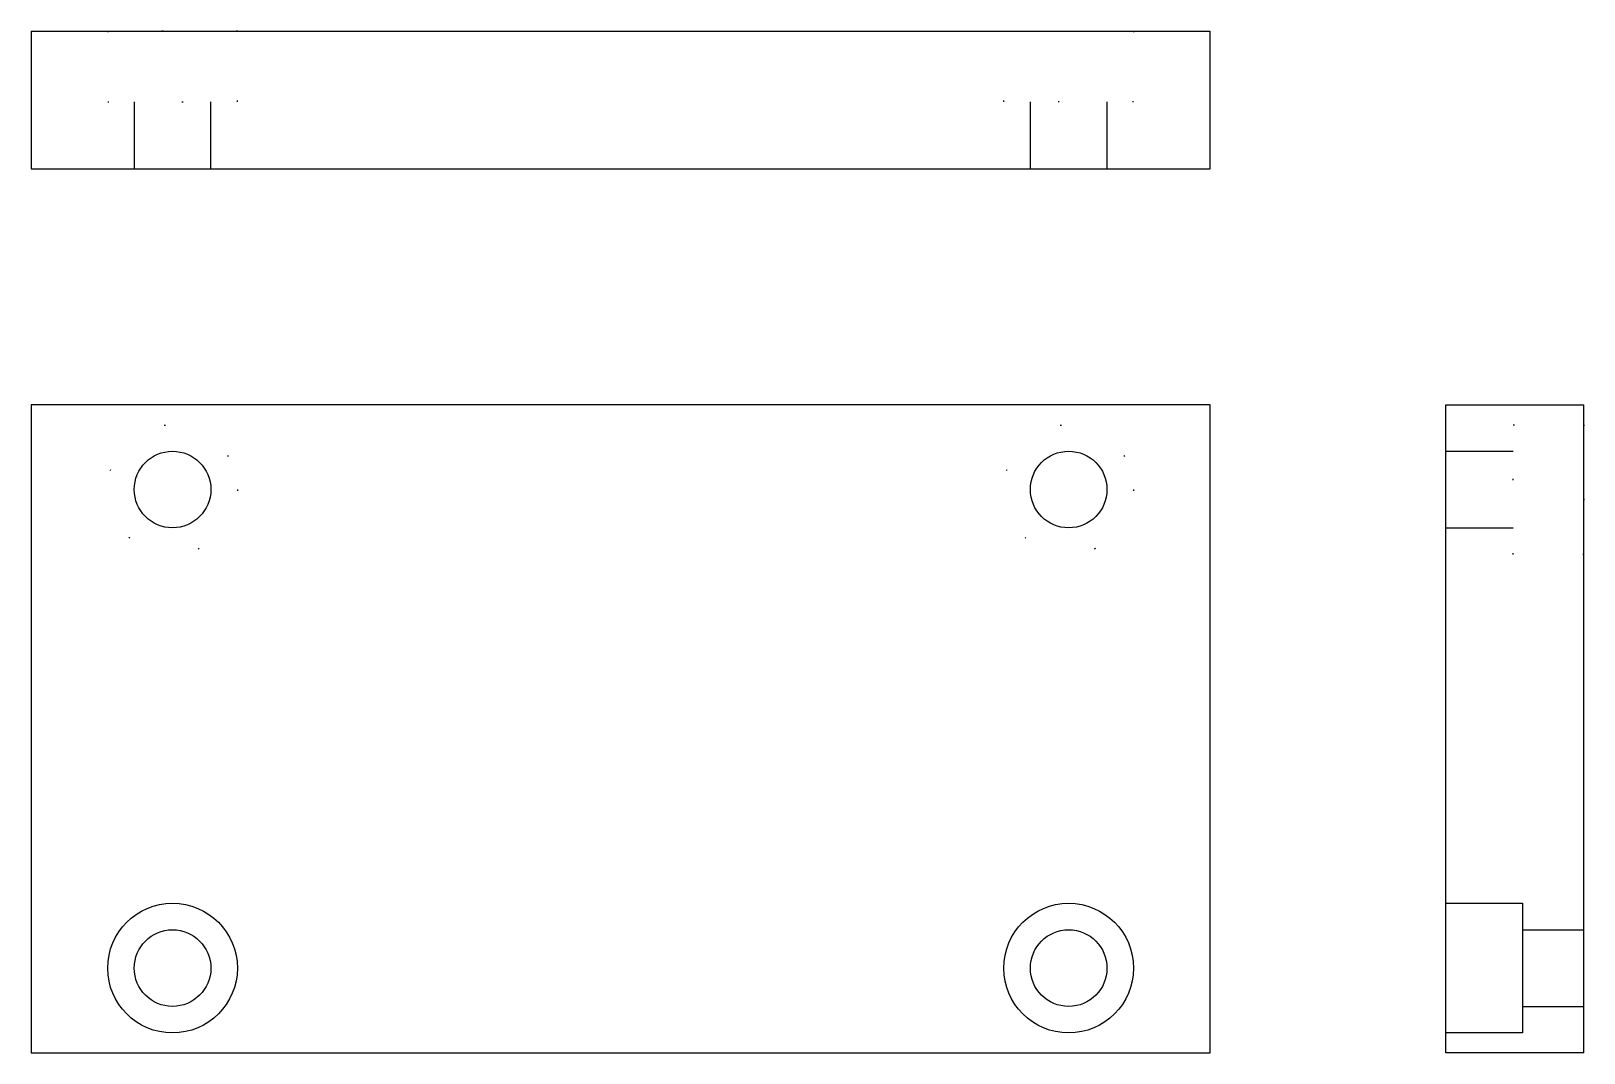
# Model space of a CAD drawing. Header units: millimetres. Extents: x 0 to 132, y 0 to 87.
import ezdxf

# ---------------------------------------------------------------- set-up
doc = ezdxf.new("R2010")
doc.units = ezdxf.units.MM
doc.linetypes.add('DOT', pattern=[6.3, 0.1, -6.2])
for name, color, linetype, lineweight, true_color in [('X_SY_RT_ext', 178, 'Continuous', 25, 0x000000), ('X_SY_RT_tete_vis_B', 4, 'DOT', 25, 0x00ffff), ('X_SY_RT_tete_vis_T', 4, 'Continuous', 25, 0x00ffff), ('X_SY_RT_traversant', 178, 'Continuous', 25, 0x000000)]:
    doc.layers.add(name, color=color, linetype=linetype, lineweight=lineweight, true_color=true_color)

msp = doc.modelspace()

# ---------------------------------------------------------------- linework, layer by layer
at = {"layer": 'X_SY_RT_ext'}
for p, q in [((0, 86.7), (100, 86.7)), ((0, 86.7), (0, 75)), ((100, 75), (100, 86.7)), ((0, 75), (100, 75)), ((100, 55), (0, 55)), ((0, 55), (0, 0)), ((100, 0), (100, 55)), ((120, 0), (120, 55)), ((120, 55), (131.7, 55)), ((131.7, 0), (131.7, 55)), ((0, 0), (100, 0)), ((131.7, 0), (120, 0))]:
    msp.add_line(p, q, dxfattribs=at)
at = {"layer": 'X_SY_RT_tete_vis_B'}
for p, q in [((6.5, 86.7), (6.5, 80.7)), ((17.5, 86.7), (6.5, 86.7)), ((17.5, 80.7), (17.5, 86.7)), ((82.5, 80.7), (82.5, 86.7)), ((82.5, 86.7), (93.5, 86.7)), ((93.5, 86.7), (93.5, 80.7)), ((6.5, 80.7), (17.5, 80.7)), ((93.5, 80.7), (82.5, 80.7)), ((125.7, 53.3), (131.7, 53.3)), ((125.7, 42.3), (125.7, 53.3)), ((131.7, 53.3), (131.7, 42.3)), ((131.7, 42.3), (125.7, 42.3))]:
    msp.add_line(p, q, dxfattribs=at)
for centre in [(12, 47.8), (88, 47.8)]:
    msp.add_circle(centre, 5.5, dxfattribs=at)
at = {"layer": 'X_SY_RT_tete_vis_T'}
for p, q in [((120, 12.7), (126.5, 12.7)), ((120, 1.7), (120, 12.7)), ((126.5, 12.7), (126.5, 1.7)), ((126.5, 1.7), (120, 1.7))]:
    msp.add_line(p, q, dxfattribs=at)
for centre in [(12, 7.2), (88, 7.2)]:
    msp.add_circle(centre, 5.5, dxfattribs=at)
at = {"layer": 'X_SY_RT_traversant'}
for p, q in [((8.75, 80.7), (8.75, 75)), ((15.25, 75), (15.25, 80.7)), ((84.75, 75), (84.75, 80.7)), ((91.25, 80.7), (91.25, 75)), ((120, 51.05), (125.7, 51.05)), ((120, 44.55), (125.7, 44.55)), ((126.5, 10.45), (131.7, 10.45)), ((126.5, 3.95), (131.7, 3.95))]:
    msp.add_line(p, q, dxfattribs=at)
for centre in [(12, 47.8), (88, 47.8), (12, 7.2), (88, 7.2)]:
    msp.add_circle(centre, 3.25, dxfattribs=at)

doc.saveas('drawing.dxf')
